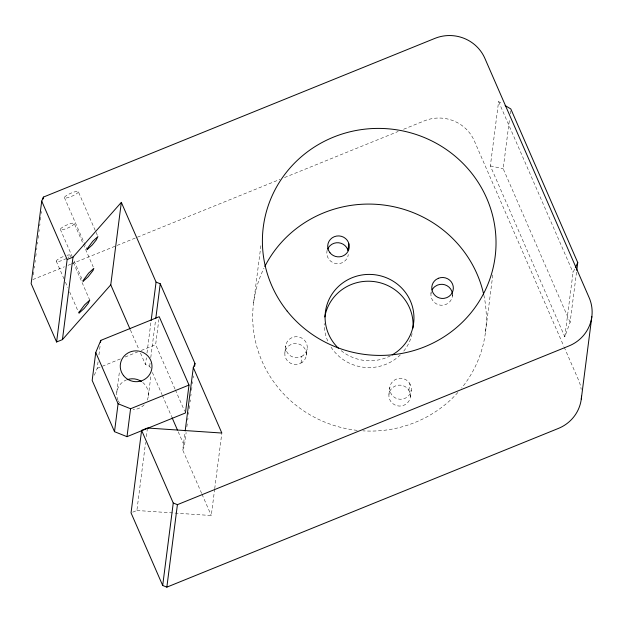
<?xml version="1.0" encoding="UTF-8"?>
<svg xmlns="http://www.w3.org/2000/svg" width="623" height="623" viewBox="0 0 623 623"><rect width="100%" height="100%" fill="white"/><g stroke="black" fill="none" stroke-linecap="round" stroke-linejoin="round"><path stroke-width="0.47" stroke-dasharray="3.12 2.34" d="M33.447 274.782L33.813 271.901M34.304 268.069L34.553 266.153M35.044 262.314L35.285 260.398M35.776 256.559L36.15 253.678M36.64 249.846L36.882 247.923M37.38 244.091L37.621 242.168M38.112 238.336L38.486 235.455M38.976 231.624L39.218 229.7M39.708 225.869L39.958 223.945M40.448 220.114L40.814 217.232M41.305 213.401L41.554 211.477M94.33 375.233L97.211 368.318L98.076 361.574M98.94 354.837L100.054 346.17M116.805 392.21L119.515 371.028M150.439 368.022L149.668 366.254L145.502 364.587L146.366 357.875M146.981 353.077L151.031 321.429M149.668 366.254L150.159 362.415M150.774 357.618L155.563 320.214M148.313 396.189L151.023 375.007M174.985 389.009L155.649 344.628L158.857 319.591M132.715 512.184L136.889 510.494L145.611 442.4M146.35 436.645L147.456 428.009M201.634 493.393L182.734 450.024L185.07 431.801M182.734 450.024L184.416 445.99L186.137 432.564M186.869 426.81L187.243 423.928M187.733 420.097L187.975 418.173M188.465 414.342L188.714 412.418M189.205 408.587L189.571 405.705M190.062 401.874L190.311 399.95M190.802 396.119L191.051 394.195M191.541 390.364L191.907 387.483M192.398 383.651L192.647 381.728M193.138 377.896L193.379 375.973M136.889 510.494L211.275 515.525L214.592 489.631M214.717 488.666L221.843 433.04M253.569 302.934L260.928 245.454M284.882 352.649L285.755 345.843M301.034 363.007L301.906 356.192M306.314 355.359L307.186 348.553M327.122 250.142L326.904 251.848A10.801 10.482 7.3 0 0 327.682 257.229L329.115 259.596A10.801 10.482 7.3 0 0 348.335 254.55M388.954 394.242L389.827 387.428M408.883 390.38L409.755 383.573M410.378 396.944L411.25 390.138M430.976 293.433L431.194 291.728M452.399 296.135L452.617 294.438M576.524 272.212L570.107 322.317L564.804 336.794L490.356 165.92L498.595 101.596L502.668 104.057M570.107 322.317L503.174 168.701L509.591 118.604M510.206 113.783L510.58 110.894M485.465 332.238L493.073 272.851M564.804 336.794L573.051 272.469L575.013 268.349M32.832 279.579L64.403 266.776M68.016 265.312L70.718 264.214M71.622 263.856L280.007 179.377M284.516 177.547L398.183 131.469M403.595 129.273L424.349 120.862A38.112 36.991 7.3 0 1 474.298 140.829L563.807 346.256M97.211 368.318L120.589 358.84M125.083 357.018L137.667 351.917M141.265 350.461L155.649 344.628M490.356 165.92L503.174 168.701M498.595 101.596L573.051 272.469M564.197 347.143L578.533 380.046A38.112 36.991 7.3 0 1 581.197 389.375M175.375 389.897L184.657 411.203M78.412 191.868A7.624 1.581 -23.5 0 1 67.697 197.701A7.624 1.581 -23.5 0 1 68.102 194.555A7.624 1.581 -23.5 0 1 78.412 191.868L95.716 231.569M96.098 232.449L98.021 236.865M152.37 372.453L162.019 394.6M162.408 395.488L171.675 416.756M178.233 431.817L184.416 445.99M130.448 330.034L138.945 349.526M140.487 353.07L145.502 364.587M202.016 494.28L211.275 515.525M64.395 197.553L86.979 249.379M74.347 223.649A7.624 1.581 -23.5 0 1 63.624 229.482A7.624 1.581 -23.5 0 1 64.029 226.336A7.624 1.581 -23.5 0 1 74.347 223.649L93.185 266.878M60.322 229.334L72.182 256.567M74.098 260.959L81.753 278.528M70.274 255.43L71.038 257.198M73.35 262.493L89.876 300.426M56.249 261.115L63.904 278.683M65.438 282.203L67.728 287.468M69.644 291.868L78.451 312.068M483.837 295.076A116.867 113.448 7.3 0 1 461.635 388.051M457.889 392.459A116.867 113.448 7.3 0 1 362.882 430.851M357.181 430.361A116.867 113.448 7.3 0 1 263.957 268.202M390.38 355.865A44.459 43.158 7.3 0 1 339.792 349.472M452.462 294.313A10.801 10.482 7.3 0 1 445.904 304.468L443.187 305.177A10.801 10.482 7.3 0 1 431.365 291.642M66.965 255.282A7.624 1.581 -23.5 0 1 68.055 257.548M66.568 258.428A7.624 1.581 -23.5 0 1 56.428 261.489A7.624 1.581 -23.5 0 1 63.491 256.458M144.17 404.802A15.879 15.411 7.3 0 1 133.12 409.615M119.561 402.956A15.879 15.411 7.3 0 1 118.292 400.854M117.949 400.122A15.879 15.411 7.3 0 1 126.352 379.96M142.753 382.46A15.879 15.411 7.3 0 1 147.277 400.083M412.115 333.671A44.459 43.158 7.3 0 1 402.949 352.096M400.348 354.884A44.459 43.158 7.3 0 1 330.86 346.855M327.737 340.976A44.459 43.158 7.3 0 1 324.201 323.508M303.121 355.507L300.691 356.878A10.801 10.482 7.3 0 1 286.533 351.224A10.801 10.482 7.3 0 1 292.249 337.51L294.967 336.802A10.801 10.482 7.3 0 1 303.121 355.507M302.241 362.313L299.819 363.692A10.801 10.482 7.3 0 1 285.661 358.03A10.801 10.482 7.3 0 1 291.377 344.324L294.095 343.608A10.801 10.482 7.3 0 1 302.241 362.313M410.471 384.757L409.038 382.39A10.801 10.482 7.3 0 0 389.85 390.169L390.605 392.809A10.801 10.482 7.3 0 0 404.755 398.463A10.801 10.482 7.3 0 0 410.471 384.757M409.599 391.563L408.166 389.196A10.801 10.482 7.3 0 0 388.978 396.976L389.733 399.623A10.801 10.482 7.3 0 0 403.883 405.277A10.801 10.482 7.3 0 0 409.599 391.563"/><path stroke-width="0.93" d="M121.329 202.358L156.069 282.102L160.236 283.769L194.983 363.505L193.301 367.539L221.843 433.04L147.456 428.009L141.608 430.376L173.256 503.002L177.415 504.661L568.931 345.952A38.112 36.991 7.3 0 0 589.101 297.56L484.865 58.344A38.112 36.991 7.3 0 0 434.916 38.377L43.4 197.094L41.718 201.128L31.15 283.613L56.592 341.988L62.432 339.621L110.762 284.843L121.329 202.358L73 257.135L67.152 259.503L56.592 341.988M43.151 199.01L43.4 197.094M62.432 339.621L73 257.135M95.747 352.493L92.173 380.412L114.507 431.677L126.999 436.668L185.428 412.979L189.01 385.053L159.223 316.702L100.794 340.392L95.747 352.493L118.082 403.751L114.507 431.677M100.544 342.315L100.794 340.392M126.999 436.668L130.573 408.743L189.01 385.053M151.155 320.471L156.069 282.102M155.812 318.291L160.236 283.769M141.608 430.376L131.04 512.861L162.689 585.488L166.847 587.146L558.364 428.437A38.112 36.991 7.3 0 0 581.532 396.158M162.689 585.488L173.256 503.002M185.187 430.843L193.301 367.539M194.61 366.386L194.983 363.505M166.847 587.146L177.415 504.661M348.802 243.686L347.93 250.493L347.556 249.169A10.801 10.482 7.3 0 0 327.612 249.2M576.773 270.289L577.755 262.579L510.829 108.97L505.121 105.528M581.282 399.039L591.85 316.554M575.403 267.524L577.755 262.579M118.082 403.751L130.573 408.743M172.057 417.636L177.462 430.041M110.762 284.843L130.059 329.146M41.718 201.128L67.152 259.503M264.814 266.48A116.867 113.448 7.3 0 1 383.729 205.029A116.867 113.448 7.3 0 1 483.627 294.134M338.375 348.164A44.459 43.158 7.3 0 1 340.649 284.547A44.459 43.158 7.3 0 1 405.69 292.763A44.459 43.158 7.3 0 1 392.077 354.946M432.066 289.96A10.801 10.482 7.3 0 1 435.041 286.471L437.471 285.1A10.801 10.482 7.3 0 1 452.376 293.402M127.123 379.672A15.879 15.411 7.3 0 1 141.437 381.478M324.809 316.967A44.459 43.158 7.3 0 1 374.049 281.573A44.459 43.158 7.3 0 1 412.948 328.111M87.228 248.702L87.103 249.636L92.266 244.94L96.238 239.98L97.897 236.608L92.734 241.303L87.228 248.702M83.155 280.482L83.03 281.425L88.193 276.721L93.092 270.39L93.824 268.388L88.661 273.092L83.155 280.482M79.082 312.263L78.957 313.205L84.121 308.502L88.1 303.549L89.751 300.169L84.588 304.873L79.082 312.263M438.343 278.294L435.913 279.665A10.801 10.482 7.3 0 0 444.059 298.37L446.777 297.654A10.801 10.482 7.3 0 0 452.493 283.948A10.801 10.482 7.3 0 0 438.343 278.294M329.988 252.782L328.555 250.415A10.801 10.482 7.3 0 1 334.271 236.709A10.801 10.482 7.3 0 1 348.428 242.363L349.176 245.003A10.801 10.482 7.3 0 1 329.988 252.782M287.172 311.134A116.867 113.448 7.3 0 0 487.529 285.194A116.867 113.448 7.3 0 0 362.929 129.397A116.867 113.448 7.3 0 0 287.172 311.134M123.627 375.685A15.879 15.411 7.3 0 0 150.852 372.157A15.879 15.411 7.3 0 0 133.922 350.99A15.879 15.411 7.3 0 0 123.627 375.685"/></g></svg>
